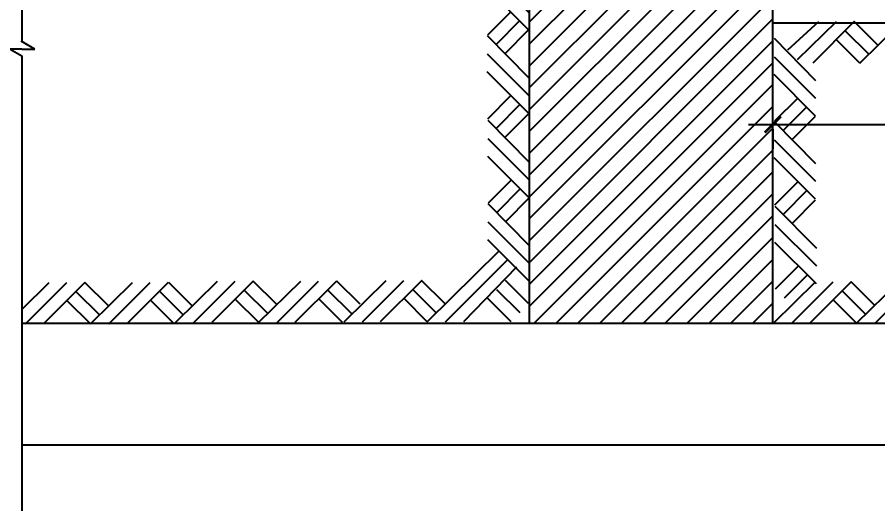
# Model space of a CAD drawing. Extents: x -43530 to -39330, y 16129 to 19047.
# Drawn here: x -42995 to -41933, y 16870 to 17479 of the extents above; entities that cross this region are included whole.
import ezdxf

# ---------------------------------------------------------------- set-up
doc = ezdxf.new("R2010")
doc.units = 0
doc.layers.get('0').update_dxf_attribs({"linetype": 'CONTINUOUS'})
doc.layers.get('DEFPOINTS').update_dxf_attribs({"linetype": 'CONTINUOUS'})
for name, color, linetype in [('LEVEL', 2, 'CONTINUOUS'), ('STAIR', 140, 'CONTINUOUS'), ('TEXT', 41, 'CONTINUOUS')]:
    doc.layers.add(name, color=color, linetype=linetype)
doc.styles.add('HZ', font='simplex.shx', dxfattribs={"width": 0.7, "bigfont": 'hztxt.shx'})
doc.styles.add('XREF1$0$STYLE3', font='SIMSUN.TTF', dxfattribs={"width": 0.7})
doc.dimstyles.new('STANDARD-1', dxfattribs={"dimscale": 0, "dimtxt": 450, "dimasz": 300, "dimexe": 300, "dimexo": 300, "dimgap": 200, "dimtad": 1, "dimdec": 0, "dimzin": 0, "dimtxsty": 'HZ', "dimcen": 300, "dimdle": 300, "dimclrd": 40, "dimclre": 40, "dimclrt": 41, "dimazin": 3, "dimtfac": 1, "dimtdec": 0, "dimtofl": 0, "dimtmove": 0, "dimatfit": 3, "dimtvp": 1.5, "dimtolj": 1, "dimtzin": 0})

# ---------------------------------------------------------------- blocks, each defined once
blk = doc.blocks.new('DI')
at = {"layer": 'STAIR'}
for p, q in [((-51.9, -51), (0, 0)), ((-29.2, -51), (21.8, 0)), ((43.9, 0), (-7.2, -51)), ((73.4, -51), (124.4, 0)), ((146.5, 0), (95.4, -51)), ((72.5, -28.6), (43.9, 0)), ((50.6, -51), (102.6, 0)), ((175.8, -28.6), (147.2, 0)), ((32.8, -11.1), (61.4, -39.7)), ((136.2, -11.1), (164.8, -39.7)), ((21.8, -22.1), (50.4, -50.7)), ((125.2, -22.1), (153.8, -50.7))]:
    blk.add_line(p, q, dxfattribs=at)
blk = doc.blocks.new('_ARCHTICK')
at = {"color": 0, "linetype": 'BYBLOCK', "const_width": 0.15}
blk.add_lwpolyline([(-0.5, -0.5), (0.5, 0.5)], dxfattribs=at)
blk = doc.blocks.new('*D12')
at = {"color": 40, "linetype": 'BYBLOCK'}
for p, q in [((-42092.5, 17346.5), (-40532.7, 17346.5)), ((-42062.5, 17340.6), (-42062.5, 17316.5)), ((-40562.7, 17340.6), (-40562.7, 17316.5))]:
    blk.add_line(p, q, dxfattribs=at)
at = {"layer": 'DEFPOINTS', "color": 0, "linetype": 'BYBLOCK'}
for p in [(-42062.5, 17370.6), (-40562.7, 17370.6), (-40562.7, 17346.5)]:
    blk.add_point(p, dxfattribs=at)
at = {"color": 40, "linetype": 'BYBLOCK', "xscale": 20, "yscale": 20, "zscale": 20, "rotation": 180}
blk.add_blockref('_ARCHTICK', (-42062.5, 17346.5), dxfattribs=at)
at = {"color": 40, "linetype": 'BYBLOCK', "xscale": 20, "yscale": 20, "zscale": 20}
blk.add_blockref('_ARCHTICK', (-40562.7, 17346.5), dxfattribs=at)
at = {"color": 41, "linetype": 'BYBLOCK', "insert": (-41312.6, 17381.5), "char_height": 30, "attachment_point": 5, "style": 'XREF1$0$STYLE3'}
blk.add_mtext('\\A1;1500', dxfattribs=at)

msp = doc.modelspace()

# ---------------------------------------------------------------- linework, layer by layer
at = {"color": 40, "linetype": 'BYBLOCK'}
msp.add_line((-40862.5, 17471.5), (-42062.5, 17471.5), dxfattribs=at)
at = {"layer": 'LEVEL'}
for p, q in [((-42362.5, 17101.5), (-42362.5, 17762.9)), ((-42062.5, 17101.5), (-42062.5, 17762.2)), ((-42989, 17101.5), (-39965.6, 17101.5)), ((-42989, 16951.5), (-39965.6, 16951.5))]:
    msp.add_line(p, q, dxfattribs=at)
at = {"layer": 'STAIR', "linetype": 'CONTINUOUS'}
for p, q in [((-42989, 18146.5), (-42989, 17448.7)), ((-42972.8, 17439.3), (-42989.8, 17449.2)), ((-42989, 17439.3), (-43003.3, 17439.3)), ((-43003.3, 17439.3), (-42989, 17431.2)), ((-42989, 17439.3), (-42972.8, 17439.3)), ((-42989, 17431.2), (-42989, 16870.3))]:
    msp.add_line(p, q, dxfattribs=at)
at = {"layer": 'STAIR'}
for p, q in [((-42362.5, 17472.9), (-42073.9, 17761.5)), ((-42362.5, 17446), (-42062.5, 17746)), ((-42362.5, 17419), (-42062.5, 17719)), ((-42362.5, 17392.1), (-42062.5, 17692.1)), ((-42362.5, 17365.2), (-42062.5, 17665.2)), ((-42362.5, 17338.2), (-42062.5, 17638.2)), ((-42362.5, 17311.3), (-42062.5, 17611.3)), ((-42362.5, 17284.3), (-42062.5, 17584.3)), ((-42362.5, 17257.4), (-42062.5, 17557.4)), ((-42362.5, 17230.5), (-42062.5, 17530.5)), ((-42362.5, 17203.5), (-42062.5, 17503.5)), ((-42362.5, 17176.6), (-42062.5, 17476.6)), ((-42044.1, 17438.5), (-42005.9, 17473.3)), ((-42032, 17426.5), (-41984.1, 17473.3)), ((-41962, 17473.3), (-42013.1, 17422.3)), ((-41933.5, 17444.7), (-41962.1, 17473.3)), ((-41955.3, 17422.3), (-41903.4, 17473.3)), ((-41973.1, 17462.2), (-41944.5, 17433.6)), ((-41984.2, 17451.2), (-41955.6, 17422.6)), ((-42362.5, 17149.6), (-42062.5, 17449.6)), ((-42362.5, 17122.7), (-42062.5, 17422.7)), ((-42356.7, 17101.5), (-42062.5, 17395.8)), ((-42329.8, 17101.5), (-42062.5, 17368.8)), ((-42413.9, 17351.9), (-42362.9, 17300)), ((-42302.9, 17101.5), (-42062.5, 17341.9)), ((-42413.9, 17329.2), (-42362.9, 17278.2)), ((-42275.9, 17101.5), (-42062.5, 17314.9)), ((-42362.9, 17256.1), (-42413.9, 17307.1)), ((-42249, 17101.5), (-42062.5, 17288)), ((-42385, 17278.2), (-42413.6, 17249.6)), ((-42374, 17267.2), (-42402.6, 17238.5)), ((-42222, 17101.5), (-42062.5, 17261.1)), ((-42391.5, 17227.5), (-42362.9, 17256.1)), ((-42413.9, 17249.3), (-42362.9, 17197.4)), ((-42059.9, 17245.8), (-42008.8, 17193.9)), ((-42195.1, 17101.5), (-42062.5, 17234.1)), ((-42413.9, 17226.6), (-42362.9, 17175.6)), ((-42059.9, 17223.1), (-42008.8, 17172.1)), ((-42168.2, 17101.5), (-42062.5, 17207.2)), ((-42362.9, 17153.5), (-42413.9, 17204.5)), ((-42008.8, 17150), (-42059.9, 17201)), ((-42488.9, 17103.4), (-42400.1, 17190.7)), ((-42466.2, 17103.4), (-42389.5, 17180.1)), ((-42141.2, 17101.5), (-42062.5, 17180.2)), ((-42378.7, 17170.6), (-42444.1, 17103.4)), ((-42030.9, 17172.1), (-42059.5, 17143.5)), ((-42591.4, 17103.4), (-42539.5, 17154.4)), ((-42568.8, 17103.4), (-42517.7, 17154.4)), ((-42495.6, 17154.4), (-42546.7, 17103.4)), ((-42467.1, 17125.8), (-42495.7, 17154.4)), ((-42363.7, 17125.8), (-42392.3, 17154.4)), ((-42019.9, 17161.1), (-42048.5, 17132.5)), ((-42989, 17118.3), (-42955, 17151.8)), ((-42984.2, 17100.8), (-42933.2, 17151.8)), ((-42911.1, 17151.8), (-42962.1, 17100.8)), ((-42882.5, 17123.2), (-42911.1, 17151.8)), ((-42904.3, 17100.8), (-42852.4, 17151.8)), ((-42881.6, 17100.8), (-42830.6, 17151.8)), ((-42808.5, 17151.8), (-42859.5, 17100.8)), ((-42779.1, 17123.2), (-42807.7, 17151.8)), ((-42114.3, 17101.5), (-42062.5, 17153.3)), ((-42922.2, 17140.7), (-42893.5, 17112.1)), ((-42818.8, 17140.7), (-42790.2, 17112.1)), ((-42506.7, 17143.3), (-42478.1, 17114.7)), ((-42403.3, 17143.3), (-42374.7, 17114.7)), ((-42933.2, 17129.7), (-42904.6, 17101.1)), ((-42829.8, 17129.7), (-42801.2, 17101.1)), ((-42517.8, 17132.3), (-42489.1, 17103.7)), ((-42414.4, 17132.3), (-42385.8, 17103.7)), ((-42087.3, 17101.5), (-42062.5, 17126.4))]:
    msp.add_line(p, q, dxfattribs=at)

# ---------------------------------------------------------------- block references
at = {"layer": 'STAIR', "rotation": 270}
for p in [(-42363.8, 17507), (-42009.7, 17400.9)]:
    msp.add_blockref('DI', p, dxfattribs=at)
at = {"layer": 'STAIR'}
for p in [(-42747.4, 17153.5), (-42009.7, 17152.5)]:
    msp.add_blockref('DI', p, dxfattribs=at)

# ---------------------------------------------------------------- dimensions: what is measured, and where the dimension line sits
at = {"layer": 'TEXT', "linetype": 'CONTINUOUS'}
dim = msp.add_linear_dim(base=(-40562.7, 17346.5), p1=(-42062.5, 17370.6), p2=(-40562.7, 17370.6), dimstyle='STANDARD-1', override={"dimscale": 1, "dimtxt": 30, "dimasz": 20, "dimexe": 30, "dimexo": 30, "dimgap": 20, "dimtxsty": 'XREF1$0$STYLE3', "dimblk1": 'ARCHTICK', "dimblk2": 'ARCHTICK', "dimsah": 1, "dimcen": 30, "dimdle": 30}, dxfattribs=at)
dim.commit()
dim.dimension.update_dxf_attribs({"geometry": '*D12', "text_midpoint": (-41312.6, 17381.5)})

doc.saveas('drawing.dxf')
